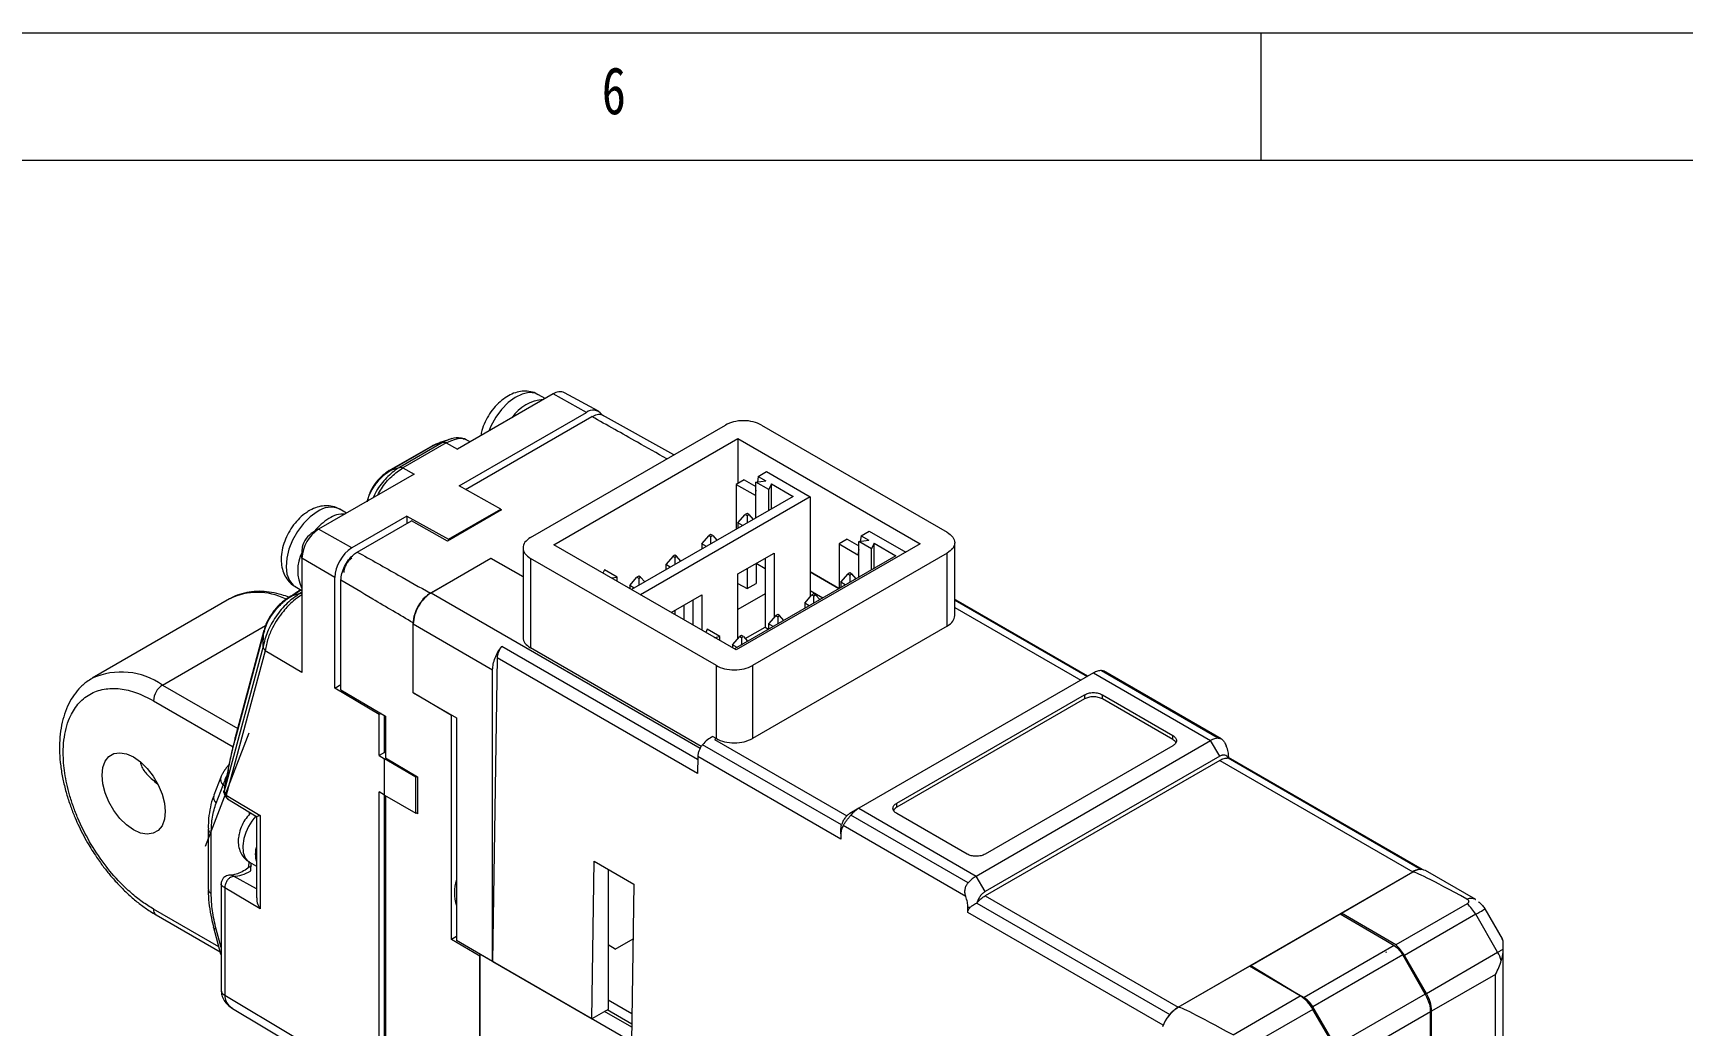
# Paper-space layout '시트2-ENG' of a CAD drawing. Header units: millimetres. Extents: x 5 to 415, y 5 to 292.
# Drawn here: x 261.9 to 326.5, y 253.1 to 292 of the extents above; entities that cross this region are included whole.
import ezdxf

# ---------------------------------------------------------------- set-up
doc = ezdxf.new("R2010")
doc.units = ezdxf.units.MM
doc.linetypes.add('CENTERX2', pattern=[20.32, 12.7, -2.54, 2.54, -2.54])
doc.layers.add('CENTER_LINE', color=7, linetype='CENTERX2')
doc.styles.add('SLDTEXTSTYLE3', font='TXT', dxfattribs={"width": 0.75})

psp = doc.layouts.new('시트2-ENG')

# ---------------------------------------------------------------- linework, layer by layer
at = {"color": 7, "linetype": 'Continuous', "lineweight": 18}
for p, q in [((415, 292), (5, 292)), ((310, 292), (310, 287)), ((410.25, 287), (10, 287)), ((282.257, 277.854), (278.513, 275.693)), ((281.943, 277.673), (281.683, 277.823)), ((283.565, 277.125), (282.257, 277.854)), ((284.035, 277.176), (282.711, 277.903)), ((278.58, 274.248), (283.565, 277.125)), ((278.83, 274.109), (283.778, 276.965)), ((286.992, 275.47), (284.196, 277.028)), ((281.373, 272.227), (289.01, 276.635)), ((290.424, 276.635), (297.708, 272.431)), ((277.53, 275.823), (275.821, 274.836)), ((277.596, 275.851), (275.893, 274.868)), ((277.947, 275.96), (276.244, 274.976)), ((278.073, 275.938), (276.369, 274.954)), ((277.726, 275.914), (277.522, 275.818)), ((277.947, 275.96), (277.596, 275.851)), ((278.159, 276.06), (277.815, 275.946)), ((278.073, 275.938), (278.513, 275.693)), ((278.295, 276.105), (278.199, 276.073)), ((279.007, 275.978), (278.883, 276.047)), ((282.293, 271.941), (289.505, 276.104)), ((289.505, 276.104), (296.647, 271.982)), ((289.505, 276.104), (289.505, 274.349)), ((275.893, 274.868), (276.244, 274.976)), ((276.369, 274.954), (276.809, 274.709)), ((276.809, 274.709), (273.065, 272.548)), ((280.207, 273.341), (278.58, 274.248)), ((289.753, 274.492), (289.434, 274.308)), ((289.434, 274.308), (290.177, 273.88)), ((289.434, 274.308), (289.434, 272.553)), ((289.753, 274.492), (290.211, 274.227)), ((290.211, 274.391), (290.601, 274.451)), ((290.709, 274.103), (290.211, 274.391)), ((290.211, 273.001), (290.211, 274.391)), ((290.302, 274.624), (290.264, 274.399)), ((290.302, 274.624), (290.62, 274.808)), ((290.302, 274.624), (290.601, 274.451)), ((290.62, 274.808), (292.334, 273.818)), ((290.813, 274.329), (290.709, 274.103)), ((290.813, 274.329), (291.662, 273.839)), ((290.813, 273.349), (290.813, 274.329)), ((274.997, 273.743), (274.964, 273.644)), ((274.988, 273.658), (275.001, 273.698)), ((291.662, 273.839), (285.333, 270.185)), ((292.334, 273.818), (285.687, 269.981)), ((290.211, 274.082), (290.177, 273.88)), ((290.709, 273.289), (290.709, 274.103)), ((292.334, 273.818), (292.334, 269.9)), ((274.165, 273.183), (273.904, 273.333)), ((276.53, 273.064), (274.373, 271.819)), ((276.53, 273.064), (278.156, 272.158)), ((276.53, 273.064), (276.53, 272.781)), ((280.242, 273.311), (278.121, 272.086)), ((278.156, 272.158), (280.207, 273.341)), ((280.207, 273.341), (280.207, 273.291)), ((280.207, 273.331), (280.242, 273.311)), ((289.505, 272.798), (289.788, 273.124)), ((289.859, 273.165), (289.788, 273.124)), ((289.788, 273.124), (289.859, 273.084)), ((289.929, 273.124), (289.859, 273.165)), ((289.859, 273.084), (289.929, 273.124)), ((289.859, 273.084), (289.859, 272.798)), ((289.929, 273.124), (290.094, 272.934)), ((273.065, 272.548), (272.782, 272.378)), ((274.373, 271.819), (273.065, 272.548)), ((274.585, 271.658), (276.706, 272.883)), ((278.121, 272.086), (276.706, 272.883)), ((288.091, 271.981), (288.374, 272.308)), ((288.444, 272.349), (288.374, 272.308)), ((288.374, 272.308), (288.444, 272.267)), ((288.515, 272.308), (288.444, 272.349)), ((288.444, 272.267), (288.515, 272.308)), ((288.444, 271.982), (288.444, 272.267)), ((288.515, 272.308), (288.68, 272.118)), ((289.682, 272.696), (289.505, 272.798)), ((289.505, 272.798), (289.505, 272.594)), ((294.332, 272.297), (294.294, 272.072)), ((294.332, 272.297), (294.65, 272.481)), ((294.332, 272.297), (294.632, 272.124)), ((294.65, 272.481), (296.081, 271.655)), ((272.415, 271.422), (272.42, 271.752)), ((278.156, 272.158), (278.156, 272.107)), ((281.08, 271.819), (281.08, 268.307)), ((289.434, 267.818), (282.293, 271.941)), ((288.268, 271.879), (288.091, 271.981)), ((288.091, 271.981), (288.091, 271.777)), ((296.647, 271.982), (289.434, 267.818)), ((293.783, 272.165), (293.465, 271.981)), ((293.465, 271.981), (294.207, 271.553)), ((293.465, 271.981), (293.465, 270.226)), ((293.783, 272.165), (294.241, 271.901)), ((294.241, 271.755), (294.207, 271.553)), ((294.241, 272.064), (294.632, 272.124)), ((294.739, 271.777), (294.241, 272.064)), ((294.241, 270.674), (294.241, 272.064)), ((294.844, 272.002), (294.739, 271.777)), ((294.739, 270.962), (294.739, 271.777)), ((294.844, 272.002), (295.692, 271.512)), ((294.844, 271.022), (294.844, 272.002)), ((298, 269.14), (298, 272.022)), ((272.415, 271.422), (272.415, 266.931)), ((273.7, 270.654), (272.415, 271.422)), ((277.449, 270.045), (279.818, 271.413)), ((279.818, 271.41), (277.484, 270.063)), ((279.818, 271.413), (281.08, 270.702)), ((279.818, 271.41), (279.818, 271.413)), ((281.08, 270.681), (279.818, 271.41)), ((288.657, 267.206), (281.373, 271.41)), ((281.373, 271.41), (281.373, 267.899)), ((286.959, 271.492), (286.677, 271.165)), ((286.853, 271.063), (286.677, 271.165)), ((286.677, 271.165), (286.677, 270.961)), ((287.03, 271.532), (286.959, 271.492)), ((286.959, 271.492), (287.03, 271.451)), ((287.101, 271.492), (287.03, 271.532)), ((287.03, 271.451), (287.101, 271.492)), ((287.03, 271.451), (287.03, 271.165)), ((287.266, 271.301), (287.101, 271.492)), ((295.692, 271.512), (289.364, 267.859)), ((289.505, 270.798), (290.919, 271.614)), ((289.859, 271.002), (289.859, 270.226)), ((297.708, 271.614), (290.071, 267.206)), ((290.212, 271.206), (290.212, 270.43)), ((290.566, 271.001), (290.212, 271.205)), ((290.566, 271.41), (290.566, 270.022)), ((290.919, 271.614), (290.919, 269.083)), ((297.708, 268.756), (297.708, 271.614)), ((273.7, 266.324), (273.7, 270.654)), ((273.945, 266.262), (273.945, 270.55)), ((284.271, 270.962), (284.211, 270.833)), ((284.769, 270.674), (284.271, 270.962)), ((284.546, 270.64), (284.769, 270.674)), ((284.769, 270.511), (284.769, 270.674)), ((285.262, 270.349), (285.545, 270.675)), ((285.439, 270.247), (285.262, 270.349)), ((285.262, 270.349), (285.262, 270.226)), ((285.616, 270.716), (285.545, 270.675)), ((285.545, 270.675), (285.616, 270.634)), ((285.687, 270.675), (285.616, 270.716)), ((285.616, 270.634), (285.687, 270.675)), ((285.616, 270.634), (285.616, 270.349)), ((285.687, 270.675), (285.852, 270.485)), ((289.505, 268.267), (289.505, 270.798)), ((289.505, 270.43), (289.859, 270.226)), ((289.859, 270.226), (290.212, 270.43)), ((293.464, 270.226), (292.334, 270.879)), ((292.334, 270.879), (293.464, 270.226)), ((293.536, 270.471), (293.818, 270.798)), ((293.712, 270.369), (293.536, 270.471)), ((293.536, 270.471), (293.536, 270.267)), ((293.889, 270.838), (293.818, 270.798)), ((293.818, 270.798), (293.889, 270.757)), ((293.96, 270.798), (293.889, 270.838)), ((293.889, 270.757), (293.96, 270.798)), ((293.889, 270.757), (293.889, 270.471)), ((293.96, 270.798), (294.125, 270.607)), ((269.573, 269.817), (264.199, 266.714)), ((269.597, 269.831), (269.573, 269.817)), ((272.334, 270.034), (272.003, 269.932)), ((272.155, 270.302), (272.415, 270.152)), ((286.889, 269.287), (288.091, 269.981)), ((287.737, 269.777), (287.737, 268.798)), ((288.091, 269.981), (288.091, 268.594)), ((290.566, 270.022), (289.505, 269.409)), ((290.566, 270.022), (290.566, 268.715)), ((292.121, 269.655), (292.404, 269.981)), ((292.334, 270.144), (292.828, 269.859)), ((292.475, 270.022), (292.404, 269.981)), ((292.404, 269.981), (292.475, 269.94)), ((292.546, 269.981), (292.475, 270.022)), ((292.475, 269.94), (292.546, 269.981)), ((292.475, 269.655), (292.475, 269.94)), ((292.546, 269.981), (292.711, 269.791)), ((303.211, 266.79), (298.052, 269.768)), ((287.03, 269.369), (287.03, 269.206)), ((287.384, 269.573), (287.384, 269.002)), ((290.99, 269.165), (290.707, 268.838)), ((291.061, 269.206), (290.99, 269.165)), ((290.99, 269.165), (291.061, 269.124)), ((291.131, 269.165), (291.061, 269.206)), ((291.061, 269.124), (291.131, 269.165)), ((291.061, 269.124), (291.061, 268.838)), ((291.296, 268.974), (291.131, 269.165)), ((292.298, 269.553), (292.121, 269.655)), ((292.121, 269.655), (292.121, 269.451)), ((270.909, 268.461), (269.787, 264.275)), ((270.927, 268.584), (269.804, 264.394)), ((270.897, 267.953), (270.909, 268.461)), ((270.941, 268.566), (270.909, 268.461)), ((276.774, 266.143), (276.774, 268.877)), ((276.777, 268.838), (279.888, 267.042)), ((276.777, 266.143), (276.777, 268.838)), ((288.302, 268.635), (288.242, 268.506)), ((288.799, 268.348), (288.302, 268.635)), ((289.646, 268.389), (289.576, 268.348)), ((289.717, 268.348), (289.646, 268.389)), ((289.788, 268.266), (290.566, 268.715)), ((297.708, 268.756), (290.071, 264.348)), ((290.566, 268.715), (290.707, 268.634)), ((290.884, 268.736), (290.707, 268.838)), ((290.707, 268.838), (290.707, 268.634)), ((270.897, 267.953), (269.37, 262.289)), ((270.977, 267.791), (269.449, 262.127)), ((272.415, 266.931), (270.977, 267.791)), ((288.066, 264.036), (281.373, 267.899)), ((288.576, 268.313), (288.799, 268.348)), ((288.799, 268.184), (288.799, 268.348)), ((289.293, 268.022), (289.576, 268.348)), ((289.47, 267.92), (289.293, 268.022)), ((289.293, 268.022), (289.293, 267.9)), ((289.576, 268.348), (289.646, 268.308)), ((289.646, 268.308), (289.717, 268.348)), ((289.646, 268.308), (289.646, 268.022)), ((289.717, 268.348), (289.882, 268.158)), ((280.067, 267.506), (279.888, 255.61)), ((287.916, 262.975), (280.067, 267.506)), ((288.657, 264.346), (288.657, 267.206)), ((290.071, 267.206), (290.071, 264.348)), ((273.7, 266.324), (273.945, 266.466)), ((279.888, 255.61), (279.888, 267.042)), ((303.435, 266.92), (294.243, 261.613)), ((303.435, 266.92), (308.031, 264.266)), ((303.748, 267.016), (308.345, 264.363)), ((308.448, 264.333), (303.832, 266.998)), ((275.437, 265.286), (273.7, 266.324)), ((273.945, 266.262), (275.692, 265.229)), ((276.774, 266.143), (276.777, 266.145)), ((278.276, 265.255), (276.774, 266.143)), ((276.777, 266.143), (278.474, 265.163)), ((295.728, 261.817), (303.082, 266.062)), ((303.082, 265.899), (295.728, 261.654)), ((303.082, 266.062), (303.082, 265.899)), ((303.789, 266.062), (306.546, 264.47)), ((303.789, 265.899), (303.789, 266.062)), ((306.546, 264.307), (303.789, 265.899)), ((275.517, 265.332), (275.437, 265.286)), ((275.437, 263.678), (275.437, 265.286)), ((275.646, 263.798), (275.646, 265.256)), ((275.692, 265.229), (275.692, 263.596)), ((278.296, 265.267), (278.276, 265.255)), ((278.276, 256.475), (278.276, 265.255)), ((278.474, 265.163), (278.474, 256.426)), ((293.56, 260.961), (288.114, 264.103)), ((288.515, 264.425), (288.657, 264.346)), ((288.657, 264.348), (288.586, 264.307)), ((298.839, 258.96), (308.031, 264.266)), ((306.546, 264.062), (299.192, 259.817)), ((306.546, 264.307), (306.546, 264.47)), ((308.385, 263.654), (308.031, 264.266)), ((275.646, 263.798), (275.437, 263.678)), ((275.437, 263.678), (275.646, 263.553)), ((275.692, 263.771), (275.646, 263.798)), ((275.646, 262.132), (275.646, 263.553)), ((276.883, 262.839), (275.646, 263.553)), ((275.692, 263.596), (276.949, 262.852)), ((287.926, 263.64), (287.916, 262.975)), ((293.536, 260.402), (287.926, 263.64)), ((308.385, 263.654), (299.192, 258.347)), ((308.385, 263.491), (299.192, 258.184)), ((308.385, 263.491), (315.951, 259.123)), ((308.713, 263.587), (308.731, 263.595)), ((308.714, 263.587), (316.282, 259.219)), ((316.335, 259.213), (308.734, 263.602)), ((308.738, 263.582), (308.738, 263.637)), ((269.237, 262.833), (268.963, 262.122)), ((269.517, 263.092), (269.361, 262.301)), ((269.52, 263.147), (269.373, 262.406)), ((269.522, 263.158), (269.52, 263.147)), ((276.883, 262.839), (276.928, 262.864)), ((276.883, 261.418), (276.883, 262.839)), ((276.949, 262.852), (276.949, 261.398)), ((269.054, 261.815), (269.328, 262.526)), ((269.361, 262.301), (269.361, 262.317)), ((269.449, 262.127), (270.776, 261.334)), ((269.503, 261.98), (270.64, 261.291)), ((275.646, 262.132), (275.437, 262.256)), ((275.437, 250.019), (275.437, 262.256)), ((275.646, 262.132), (276.883, 261.418)), ((275.646, 250.139), (275.646, 262.132)), ((275.692, 262.105), (275.692, 249.88)), ((270.342, 261.471), (270.342, 261.353)), ((270.636, 261.3), (270.636, 258.103)), ((270.776, 261.334), (270.776, 257.667)), ((276.883, 261.418), (276.949, 261.455)), ((276.949, 261.398), (276.9, 261.427)), ((294.243, 261.613), (293.889, 261.409)), ((298.526, 258.694), (293.929, 261.347)), ((294.243, 261.613), (298.839, 258.96)), ((295.728, 261.654), (295.728, 261.817)), ((298.485, 259.817), (295.728, 261.409)), ((268.74, 260.807), (268.74, 258.442)), ((268.858, 258.279), (268.858, 260.643)), ((293.536, 260.609), (293.536, 260.664)), ((298.432, 258.162), (293.629, 260.935)), ((293.536, 260.609), (293.536, 260.402)), ((270.321, 259.285), (270.343, 259.465)), ((270.342, 259.523), (270.342, 259.465)), ((270.343, 259.465), (270.35, 259.515)), ((270.354, 259.506), (270.636, 259.343)), ((270.414, 259.471), (270.411, 259.331)), ((270.418, 259.165), (270.426, 259.464)), ((283.778, 253.365), (283.87, 259.542)), ((283.87, 259.542), (285.426, 258.644)), ((270.407, 259.159), (270.418, 259.165)), ((278.452, 258.721), (278.474, 258.641)), ((284.414, 259.229), (284.414, 253.732)), ((299.192, 258.347), (298.839, 258.96)), ((306.758, 253.816), (315.951, 259.123)), ((313.158, 257.51), (315.951, 259.123)), ((318.421, 258.035), (316.451, 259.172)), ((269.247, 258.647), (269.247, 254.489)), ((269.387, 258.498), (269.387, 254.289)), ((270.776, 257.667), (269.387, 258.498)), ((285.426, 258.644), (285.333, 252.467)), ((299.192, 258.184), (306.758, 253.816)), ((266.698, 257.435), (269.204, 255.989)), ((298.508, 257.531), (298.514, 257.735)), ((298.514, 257.735), (298.61, 257.735)), ((298.862, 257.9), (306.428, 253.53)), ((309.602, 255.458), (313.107, 257.481)), ((313.107, 257.481), (314.901, 256.427)), ((313.158, 257.51), (313.158, 257.451)), ((315.289, 256.259), (313.158, 257.51)), ((318.082, 257.871), (315.289, 256.259)), ((318.421, 257.458), (315.628, 255.845)), ((318.421, 258.026), (318.416, 258.029)), ((319.279, 255.971), (318.421, 257.458)), ((319.464, 256.494), (318.786, 257.669)), ((268.95, 256.941), (269.224, 255.914)), ((278.474, 256.59), (278.276, 256.475)), ((279.393, 255.814), (278.276, 256.475)), ((279.888, 255.61), (278.474, 256.426)), ((284.697, 256.098), (284.414, 256.261)), ((284.697, 256.098), (285.394, 256.5)), ((315.223, 256.232), (311.693, 254.194)), ((314.901, 256.427), (315.223, 256.232)), ((319.486, 256.428), (319.486, 256.09)), ((269.224, 255.913), (269.247, 255.861)), ((279.395, 255.895), (279.393, 255.894)), ((308.88, 238.872), (279.393, 255.894)), ((279.393, 255.894), (279.393, 252.628)), ((279.393, 252.589), (279.393, 255.814)), ((279.888, 255.61), (283.778, 253.365)), ((309.602, 255.458), (311.365, 254.386)), ((309.602, 255.399), (309.602, 255.458)), ((315.561, 255.866), (312.037, 253.831)), ((314.901, 255.973), (314.936, 255.994)), ((316.437, 254.33), (315.561, 255.866)), ((316.486, 254.358), (315.628, 255.845)), ((316.486, 254.358), (319.279, 255.971)), ((319.486, 256.09), (319.486, 256.038)), ((319.486, 256.038), (319.486, 244.419)), ((306.758, 253.816), (309.552, 255.428)), ((311.545, 254.258), (309.552, 255.428)), ((319.194, 255.105), (316.693, 253.661)), ((319.194, 244.011), (319.194, 255.105)), ((269.387, 254.289), (272.102, 252.665)), ((308.908, 252.735), (311.545, 254.258)), ((311.365, 254.386), (311.693, 254.194)), ((316.437, 254.33), (312.929, 252.305)), ((269.65, 253.805), (269.694, 253.776)), ((269.692, 253.772), (272.102, 252.331)), ((284.414, 253.732), (283.778, 253.365)), ((285.342, 253.03), (284.269, 253.649)), ((285.343, 253.151), (284.375, 253.71)), ((285.349, 253.556), (284.414, 254.096)), ((306.363, 253.44), (306.428, 253.53)), ((312.039, 253.733), (309.762, 252.419)), ((312.929, 252.305), (312.037, 253.831)), ((312.88, 252.276), (312.039, 253.733)), ((316.643, 253.632), (313.138, 251.609)), ((316.643, 252.582), (316.643, 253.632)), ((316.693, 252.448), (316.693, 253.661))]:
    psp.add_line(p, q, dxfattribs=at)
at = {"color": 8, "linetype": 'Continuous', "lineweight": 18}
for p, q in [((277.596, 275.851), (277.728, 275.91)), ((275.837, 274.831), (275.893, 274.868)), ((272.003, 269.932), (271.93, 269.884)), ((272.003, 269.932), (272.373, 270.176)), ((272.415, 270.09), (272.334, 270.034)), ((277.484, 270.063), (288.027, 263.976)), ((298, 269.772), (303.188, 266.777)), ((298, 269.485), (302.94, 266.634)), ((266.948, 266.442), (270.984, 268.772)), ((287.924, 263.524), (280.245, 267.956)), ((266.595, 265.83), (269.714, 264.029)), ((266.948, 266.442), (269.897, 264.74)), ((288.586, 264.307), (293.77, 261.314)), ((269.328, 262.526), (269.389, 262.49)), ((270.636, 258.455), (269.736, 258.951)), ((269.151, 256.189), (266.595, 257.664)), ((306.168, 253.109), (298.508, 257.531)), ((269.247, 256.158), (269.054, 256.881)), ((311.365, 254.363), (311.365, 254.386))]:
    psp.add_line(p, q, dxfattribs=at)
at = {"color": 8, "linetype": 'Continuous', "lineweight": 18, "flags": 128}
for points in [[(281.683, 277.823), (281.552, 277.879), (281.313, 277.904), (281.049, 277.849), (280.773, 277.716), (280.499, 277.513), (280.24, 277.249), (280.009, 276.939), (279.819, 276.596), (279.734, 276.397)], [(273.011, 273.235), (272.736, 273.036), (272.476, 272.776), (272.243, 272.467), (272.05, 272.126), (271.907, 271.769), (271.819, 271.415), (271.792, 271.081), (271.827, 270.784), (271.923, 270.539), (272.074, 270.358), (272.155, 270.302)], [(269.787, 264.275), (269.794, 264.345), (269.804, 264.394)], [(269.52, 263.147), (269.518, 263.135), (269.517, 263.092)], [(270.141, 260.429), (270.097, 260.142), (270.113, 259.885), (270.188, 259.676), (270.316, 259.53), (270.354, 259.506)], [(269.054, 256.881), (269.007, 256.892), (268.974, 256.909), (268.954, 256.931), (268.95, 256.94)], [(269.247, 255.883), (269.228, 255.904), (269.224, 255.914)]]:
    psp.add_lwpolyline(points, dxfattribs=at)
at = {"color": 7, "linetype": 'Continuous', "lineweight": 18, "flags": 128}
for points in [[(267.054, 261.482), (267.023, 261.182), (266.932, 260.932), (266.784, 260.747), (266.589, 260.633), (266.354, 260.599), (266.092, 260.644), (265.817, 260.767), (265.542, 260.962), (265.28, 261.218), (265.045, 261.524), (264.85, 261.864), (264.702, 262.22), (264.611, 262.574), (264.58, 262.91), (264.611, 263.21), (264.702, 263.46), (264.85, 263.645), (265.045, 263.759), (265.28, 263.793), (265.542, 263.748), (265.817, 263.625), (266.092, 263.43), (266.354, 263.173), (266.589, 262.868), (266.784, 262.528), (266.932, 262.172), (267.023, 261.817), (267.054, 261.482)], [(318.421, 257.458), (318.505, 257.506), (318.58, 257.55), (318.644, 257.587), (318.698, 257.618), (318.739, 257.642), (318.768, 257.658), (318.784, 257.667), (318.786, 257.669)], [(319.279, 255.971), (319.309, 255.988), (319.337, 256.004), (319.365, 256.02), (319.392, 256.036), (319.417, 256.05), (319.441, 256.064), (319.465, 256.078), (319.486, 256.09)]]:
    psp.add_lwpolyline(points, dxfattribs=at)
at = {"color": 7, "linetype": 'Continuous', "lineweight": 18}
for centre, radius, start, end in [((281.994, 276.024), 1.617, 93.97714, 146.01749), ((282.527, 277.476), 0.465, 66.72797, 125.52681), ((283.829, 276.807), 0.413, 35.3405, 129.60422), ((274.706, 270.99), 2.335, 121.97308, 140.31971), ((274.056, 272.097), 1.051, 87.39343, 123.86296), ((273.826, 271.358), 1.412, 122.60548, 177.39452), ((273.206, 271.716), 0.787, 122.60548, 177.39452), ((273.839, 270.933), 1.591, 153.1978, 206.52494), ((275.161, 270.587), 1.462, 122.60548, 177.39452), ((274.751, 270.824), 0.701, 122.60548, 177.39452), ((297.966, 269.619), 0.172, 60.1516, 78.60725), ((267.362, 265.795), 0.768, 122.60548, 177.39452), ((308.372, 263.716), 0.648, 92.43101, 121.75315), ((269.589, 262.296), 0.219, 181.66396, 230.32578), ((294.89, 260.531), 1.261, 120.89883, 139.63614), ((271.713, 259.819), 1.125, 163.22884, 196.80714), ((279.889, 258.305), 1.5, 160.54426, 199.45574), ((316.286, 258.586), 0.633, 90.40697, 121.99736), ((316.244, 258.711), 0.505, 65.83874, 125.47172), ((316.278, 259.041), 0.178, 60.30174, 88.90535), ((317.047, 256.677), 1.58, 29.61034, 49.08832), ((314.254, 255.065), 1.58, 29.61034, 49.08832), ((317.837, 255.135), 1.667, 17.95922, 30.10204), ((310.771, 253.034), 1.448, 28.89519, 57.68618), ((315.251, 253.612), 1.443, 1.9565, 31.14373), ((307.586, 252.524), 1.535, 122.63982, 159.80295)]:
    psp.add_arc(centre, radius, start, end, dxfattribs=at)
at = {"color": 8, "linetype": 'Continuous', "lineweight": 18}
for centre, radius, start, end in [((273.539, 272.54), 0.873, 65.25174, 127.22881), ((270.67, 267.618), 2.459, 63.54115, 115.86672), ((265.335, 264.163), 2.792, 54.7162, 114.22863), ((269.513, 262.747), 0.288, 161.51779, 230.08068), ((269.24, 262.036), 0.289, 162.81116, 229.99819), ((272.162, 259.907), 2.087, 137.87554, 165.51417), ((268.941, 260.828), 0.202, 186.84437, 245.52441), ((268.941, 258.462), 0.201, 185.6948, 245.62534), ((318.226, 257.658), 0.424, 62.67117, 110.70058), ((266.846, 257.64), 0.253, 174.44648, 233.53848), ((269.493, 254.512), 0.248, 185.36197, 244.61207)]:
    psp.add_arc(centre, radius, start, end, dxfattribs=at)
at = {"color": 7, "linetype": 'Continuous', "lineweight": 18}
for centre, major_axis, ratio, start_param, end_param in [((396.977, 211.531), (81.029, -47.59), 0.007557, 2.91635, 3.137304), ((318.486, 256.189), (0.996, 0.267), 0.317765, 6.198245, 6.409817), ((318.486, 255.513), (0.707, 1.225), 0.577335, 4.71243, 5.139508), ((387.785, 206.224), (81.029, -47.59), 0.007557, 2.915028, 3.137304)]:
    psp.add_ellipse(centre, major_axis=major_axis, ratio=ratio, start_param=start_param, end_param=end_param, dxfattribs=at)
for points, knots in [([(281.673, 277.818), (281.641, 277.839), (281.533, 277.91), (281.316, 277.959), (281.045, 277.968), (280.772, 277.909), (280.502, 277.791), (280.236, 277.609), (279.986, 277.369), (279.764, 277.081), (279.587, 276.759), (279.468, 276.467), (279.436, 276.285), (279.424, 276.218)], [0, 0, 0, 0, 0.037535, 0.128217, 0.21691, 0.307626, 0.403641, 0.506202, 0.613178, 0.720725, 0.828351, 0.937059, 1, 1, 1, 1]), ([(283.778, 276.965), (283.849, 276.997), (283.991, 277.061), (284.146, 277.063), (284.205, 277.015), (284.219, 277.004)], [0, 0, 0, 0, 0.436701, 0.873404, 1, 1, 1, 1]), ([(278.783, 276.069), (278.736, 276.092), (278.589, 276.163), (278.401, 276.124), (278.273, 276.098)], [0, 0, 0, 0, 0.321883, 1, 1, 1, 1]), ([(277.728, 275.91), (277.753, 275.924), (277.785, 275.941), (277.811, 275.943), (277.817, 275.944)], [0, 0, 0, 0, 0.763439, 1, 1, 1, 1]), ([(275.84, 274.847), (275.752, 274.79), (275.568, 274.67), (275.305, 274.388), (275.119, 274.093), (275.01, 273.827), (274.987, 273.693), (274.975, 273.624)], [0, 0, 0, 0, 0.20444, 0.43169, 0.692093, 0.838771, 1, 1, 1, 1]), ([(272.685, 273.267), (272.63, 273.232), (272.48, 273.135), (272.256, 272.931), (272.027, 272.651), (271.839, 272.335), (271.698, 271.995), (271.612, 271.642), (271.592, 271.301), (271.637, 270.991), (271.738, 270.723), (271.896, 270.503), (272.043, 270.358), (272.145, 270.313), (272.165, 270.304)], [0, 0, 0, 0, 0.056892, 0.153605, 0.250342, 0.347086, 0.444603, 0.543877, 0.646315, 0.736183, 0.820471, 0.900899, 0.979607, 1, 1, 1, 1]), ([(273.898, 273.326), (273.87, 273.345), (273.766, 273.416), (273.552, 273.467), (273.282, 273.479), (273.002, 273.422), (272.806, 273.338), (272.7, 273.276), (272.685, 273.267)], [0, 0, 0, 0, 0.079443, 0.294604, 0.504619, 0.718928, 0.961855, 1, 1, 1, 1]), ([(273.945, 270.55), (273.952, 270.637), (273.967, 270.812), (274.077, 271.097), (274.239, 271.358), (274.419, 271.55), (274.538, 271.627), (274.585, 271.658)], [0, 0, 0, 0, 0.214702, 0.429404, 0.644089, 0.858766, 1, 1, 1, 1]), ([(274.585, 271.658), (275.12, 271.358), (276.076, 270.82), (277.029, 270.282), (277.449, 270.045)], [0, 0, 0, 0, 0.560004, 1, 1, 1, 1]), ([(276.774, 268.877), (276.246, 269.19), (275.303, 269.749), (274.36, 270.306), (273.945, 270.55)], [0, 0, 0, 0, 0.560005, 1, 1, 1, 1]), ([(271.909, 269.882), (271.815, 269.918), (271.587, 270.004), (271.226, 270.084), (270.829, 270.126), (270.438, 270.111), (270.06, 270.032), (269.779, 269.937), (269.638, 269.847), (269.605, 269.827)], [0, 0, 0, 0, 0.115068, 0.279049, 0.44403, 0.610131, 0.777996, 0.949118, 1, 1, 1, 1]), ([(272.334, 270.034), (272.166, 269.918), (271.83, 269.686), (271.374, 269.132), (271.026, 268.518), (270.94, 268.141), (270.897, 267.953)], [0, 0, 0, 0, 0.2502245, 0.5000044, 0.7497637, 1, 1, 1, 1]), ([(270.909, 268.461), (270.948, 268.595), (271.024, 268.859), (271.256, 269.23), (271.475, 269.497), (271.71, 269.735), (271.888, 269.855), (272.003, 269.932)], [0, 0, 0, 0, 0.256012, 0.50256, 0.638236, 0.766006, 1, 1, 1, 1]), ([(271.951, 269.912), (271.85, 269.847), (271.639, 269.71), (271.33, 269.389), (271.108, 269.057), (270.971, 268.76), (270.935, 268.611), (270.916, 268.533)], [0, 0, 0, 0, 0.206748, 0.436121, 0.696813, 0.842091, 1, 1, 1, 1]), ([(272.359, 270.184), (272.319, 270.154), (272.162, 270.035), (272.011, 269.947), (271.899, 269.882)], [0, 0, 0, 0, 0.254513, 1, 1, 1, 1]), ([(277.449, 270.045), (277.373, 269.993), (277.221, 269.888), (277.019, 269.637), (276.867, 269.351), (276.786, 269.086), (276.777, 268.936), (276.774, 268.877)], [0, 0, 0, 0, 0.214702, 0.429406, 0.644091, 0.858768, 1, 1, 1, 1]), ([(270.897, 267.953), (270.898, 267.939), (270.899, 267.911), (270.916, 267.875), (270.939, 267.838), (270.959, 267.808), (270.972, 267.796), (270.977, 267.791)], [0, 0, 0, 0, 0.249886, 0.499926, 0.747959, 0.907794, 1, 1, 1, 1]), ([(264.192, 266.7), (264.123, 266.661), (263.932, 266.552), (263.675, 266.308), (263.421, 265.984), (263.221, 265.617), (263.069, 265.209), (262.966, 264.764), (262.913, 264.289), (262.909, 263.793), (262.951, 263.282), (263.037, 262.765), (263.161, 262.256), (263.314, 261.772), (263.474, 261.353), (263.639, 260.977), (263.811, 260.622), (263.946, 260.381), (264.015, 260.258)], [0, 0, 0, 0, 0.041755, 0.115248, 0.183621, 0.253019, 0.323213, 0.393765, 0.464254, 0.534345, 0.603756, 0.672193, 0.738981, 0.802264, 0.859356, 0.901825, 0.949636, 1, 1, 1, 1]), ([(303.748, 267.016), (303.782, 267.015), (303.817, 267.015), (303.83, 266.998), (303.831, 266.997)], [0, 0, 0, 0, 0.944707, 1, 1, 1, 1]), ([(266.595, 257.664), (266.446, 257.756), (266.15, 257.939), (265.713, 258.291), (265.205, 258.775), (264.642, 259.436), (264.077, 260.293), (263.693, 261.061), (263.45, 261.681), (263.259, 262.275), (263.1, 262.995), (263.046, 263.711), (263.077, 264.29), (263.161, 264.747), (263.327, 265.239), (263.618, 265.72), (264.077, 266.108), (264.55, 266.278), (264.966, 266.319), (265.385, 266.296), (265.928, 266.174), (266.373, 265.944), (266.595, 265.83)], [0, 0, 0, 0, 0.040136, 0.079945, 0.120066, 0.184354, 0.250008, 0.315661, 0.34783, 0.380032, 0.439999, 0.5, 0.540114, 0.579922, 0.620066, 0.684355, 0.750008, 0.815661, 0.84783, 0.880033, 0.939991, 1, 1, 1, 1]), ([(269.517, 263.092), (269.562, 263.31), (269.651, 263.744), (269.742, 264.099), (269.787, 264.275)], [0, 0, 0, 0, 0.504153, 1, 1, 1, 1]), ([(269.807, 264.403), (269.759, 264.215), (269.662, 263.84), (269.569, 263.386), (269.522, 263.159)], [0, 0, 0, 0, 0.500641, 1, 1, 1, 1]), ([(306.665, 264.185), (306.662, 264.194), (306.649, 264.241), (306.592, 264.278), (306.546, 264.307)], [0, 0, 0, 0, 0.206838, 1, 1, 1, 1]), ([(308.345, 264.363), (308.377, 264.358), (308.443, 264.348), (308.534, 264.267), (308.601, 264.165), (308.632, 264.088), (308.645, 264.058)], [0, 0, 0, 0, 0.270501, 0.54064, 0.820446, 1, 1, 1, 1]), ([(308.738, 263.637), (308.734, 263.698), (308.724, 263.832), (308.673, 263.978), (308.645, 264.058)], [0, 0, 0, 0, 0.4520547, 1, 1, 1, 1]), ([(266.085, 263.411), (266.095, 263.367), (266.137, 263.191), (266.366, 262.895), (266.621, 262.684), (266.756, 262.573)], [0, 0, 0, 0, 0.135206, 0.543251, 1, 1, 1, 1]), ([(269.548, 263.314), (269.515, 263.275), (269.447, 263.196), (269.361, 263.074), (269.288, 262.952), (269.256, 262.876), (269.239, 262.838)], [0, 0, 0, 0, 0.244288, 0.492398, 0.744267, 1, 1, 1, 1]), ([(308.713, 263.586), (308.698, 263.614), (308.666, 263.668), (308.586, 263.704), (308.49, 263.704), (308.42, 263.671), (308.385, 263.654)], [0, 0, 0, 0, 0.250117, 0.500156, 0.750117, 1, 1, 1, 1]), ([(268.969, 262.117), (268.948, 262.068), (268.874, 261.893), (268.8, 261.554), (268.745, 261.165), (268.745, 260.905), (268.746, 260.804)], [0, 0, 0, 0, 0.130785, 0.46034, 0.789264, 1, 1, 1, 1]), ([(269.359, 262.237), (269.358, 262.244), (269.353, 262.265), (269.358, 262.287), (269.361, 262.301)], [0, 0, 0, 0, 0.312054, 1, 1, 1, 1]), ([(269.357, 262.238), (269.36, 262.219), (269.367, 262.181), (269.391, 262.122), (269.427, 262.065), (269.474, 262.015), (269.515, 261.983), (269.54, 261.972), (269.546, 261.969)], [0, 0, 0, 0, 0.172719, 0.356783, 0.549204, 0.746378, 0.944678, 1, 1, 1, 1]), ([(269.37, 262.289), (269.369, 262.287), (269.368, 262.283), (269.366, 262.277), (269.363, 262.278), (269.361, 262.285), (269.361, 262.296), (269.361, 262.301)], [0, 0, 0, 0, 0.107272, 0.216266, 0.463262, 0.73307, 1, 1, 1, 1]), ([(269.449, 262.127), (269.451, 262.095), (269.454, 262.046), (269.477, 262.001), (269.495, 261.987), (269.504, 261.98)], [0, 0, 0, 0, 0.474028, 0.741263, 1, 1, 1, 1]), ([(270.41, 261.43), (270.346, 261.362), (270.214, 261.22), (270.056, 260.951), (269.993, 260.752), (269.961, 260.65)], [0, 0, 0, 0, 0.309953, 0.645057, 1, 1, 1, 1]), ([(270.776, 261.334), (270.776, 261.333), (270.747, 261.321), (270.689, 261.299), (270.639, 261.281), (270.641, 261.292), (270.641, 261.293)], [0, 0, 0, 0, 0.0106699, 0.3972726, 0.9585798, 1, 1, 1, 1]), ([(293.889, 261.409), (293.854, 261.385), (293.784, 261.337), (293.688, 261.226), (293.608, 261.098), (293.576, 261.006), (293.561, 260.961)], [0, 0, 0, 0, 0.249826, 0.499768, 0.749826, 1, 1, 1, 1]), ([(293.629, 260.935), (293.648, 260.965), (293.685, 261.023), (293.76, 261.133), (293.843, 261.245), (293.901, 261.314), (293.929, 261.347)], [0, 0, 0, 0, 0.268331, 0.522065, 0.764688, 1, 1, 1, 1]), ([(295.728, 261.654), (295.682, 261.625), (295.625, 261.588), (295.612, 261.541), (295.609, 261.531)], [0, 0, 0, 0, 0.793162, 1, 1, 1, 1]), ([(269.961, 260.65), (269.948, 260.591), (269.917, 260.44), (269.915, 260.202), (269.971, 259.95), (270.088, 259.736), (270.221, 259.582), (270.327, 259.53), (270.361, 259.513)], [0, 0, 0, 0, 0.133766, 0.345656, 0.542292, 0.72876, 0.911223, 1, 1, 1, 1]), ([(293.536, 260.664), (293.537, 260.712), (293.539, 260.817), (293.553, 260.91), (293.56, 260.961)], [0, 0, 0, 0, 0.453789, 1, 1, 1, 1]), ([(293.629, 260.935), (293.602, 260.887), (293.551, 260.797), (293.541, 260.67), (293.536, 260.609)], [0, 0, 0, 0, 0.523313, 1, 1, 1, 1]), ([(264.015, 260.258), (264.128, 260.071), (264.287, 259.807), (264.546, 259.438), (264.777, 259.134), (265.066, 258.791), (265.382, 258.456), (265.723, 258.135), (266.085, 257.84), (266.412, 257.604), (266.619, 257.486), (266.699, 257.44)], [0, 0, 0, 0, 0.157173, 0.221011, 0.326564, 0.435508, 0.551712, 0.672212, 0.795871, 0.921823, 1, 1, 1, 1]), ([(270.434, 259.367), (270.419, 259.354), (270.391, 259.329), (270.363, 259.312), (270.35, 259.304)], [0, 0, 0, 0, 0.510086, 1, 1, 1, 1]), ([(270.418, 259.165), (270.418, 259.223), (270.418, 259.294), (270.412, 259.325), (270.411, 259.331)], [0, 0, 0, 0, 0.804617, 1, 1, 1, 1]), ([(269.595, 258.991), (269.564, 258.989), (269.504, 258.984), (269.424, 258.95), (269.358, 258.904), (269.3, 258.839), (269.262, 258.759), (269.245, 258.689), (269.248, 258.656), (269.248, 258.65)], [0, 0, 0, 0, 0.166794, 0.328217, 0.477563, 0.609662, 0.80982, 0.965463, 1, 1, 1, 1]), ([(269.629, 258.918), (269.597, 258.895), (269.534, 258.85), (269.454, 258.739), (269.398, 258.614), (269.39, 258.537), (269.387, 258.498)], [0, 0, 0, 0, 0.25, 0.5, 0.75, 1, 1, 1, 1]), ([(270.35, 259.304), (270.276, 259.253), (270.115, 259.142), (269.884, 259.043), (269.699, 258.996), (269.608, 258.992), (269.575, 258.991)], [0, 0, 0, 0, 0.249322, 0.541366, 0.831709, 1, 1, 1, 1]), ([(269.629, 258.918), (269.649, 258.928), (269.686, 258.946), (269.72, 258.949), (269.736, 258.951)], [0, 0, 0, 0, 0.5237, 1, 1, 1, 1]), ([(269.736, 258.951), (269.843, 258.961), (270.058, 258.981), (270.291, 259.099), (270.407, 259.159)], [0, 0, 0, 0, 0.5, 1, 1, 1, 1]), ([(298.432, 258.162), (298.419, 258.211), (298.394, 258.305), (298.405, 258.452), (298.447, 258.587), (298.499, 258.659), (298.526, 258.694)], [0, 0, 0, 0, 0.268398, 0.522178, 0.764747, 1, 1, 1, 1]), ([(298.839, 258.96), (298.784, 258.925), (298.676, 258.855), (298.576, 258.748), (298.526, 258.694)], [0, 0, 0, 0, 0.500008, 1, 1, 1, 1]), ([(268.746, 258.439), (268.744, 258.384), (268.739, 258.176), (268.778, 257.794), (268.847, 257.348), (268.922, 257.061), (268.954, 256.94)], [0, 0, 0, 0, 0.117411, 0.4444646, 0.7663954, 1, 1, 1, 1]), ([(270.641, 258.103), (270.642, 258.059), (270.646, 257.936), (270.708, 257.786), (270.762, 257.69), (270.776, 257.669), (270.776, 257.667)], [0, 0, 0, 0, 0.304306, 0.842727, 0.990669, 1, 1, 1, 1]), ([(298.514, 257.735), (298.511, 257.8), (298.505, 257.937), (298.457, 258.085), (298.432, 258.162)], [0, 0, 0, 0, 0.479315, 1, 1, 1, 1]), ([(299.192, 258.347), (299.157, 258.323), (299.087, 258.276), (298.991, 258.165), (298.911, 258.037), (298.879, 257.946), (298.863, 257.9)], [0, 0, 0, 0, 0.249883, 0.499844, 0.749883, 1, 1, 1, 1]), ([(318.076, 258.055), (318.092, 258.044), (318.125, 258.023), (318.148, 257.98), (318.146, 257.937), (318.123, 257.899), (318.094, 257.879), (318.082, 257.871)], [0, 0, 0, 0, 0.209529, 0.419059, 0.628588, 0.838117, 1, 1, 1, 1]), ([(298.508, 257.531), (298.514, 257.568), (298.526, 257.643), (298.581, 257.703), (298.61, 257.735)], [0, 0, 0, 0, 0.48427, 1, 1, 1, 1]), ([(298.61, 257.735), (298.638, 257.76), (298.711, 257.824), (298.806, 257.872), (298.862, 257.9)], [0, 0, 0, 0, 0.395708, 1, 1, 1, 1]), ([(318.516, 257.953), (318.54, 257.938), (318.59, 257.907), (318.678, 257.824), (318.745, 257.738), (318.78, 257.678), (318.786, 257.669)], [0, 0, 0, 0, 0.238751, 0.502449, 0.923769, 1, 1, 1, 1]), ([(315.223, 256.232), (315.294, 256.18), (315.421, 256.087), (315.518, 255.934), (315.561, 255.866)], [0, 0, 0, 0, 0.557682, 1, 1, 1, 1]), ([(319.486, 256.038), (319.478, 255.941), (319.468, 255.815), (319.431, 255.68), (319.423, 255.649)], [0, 0, 0, 0, 0.765617, 1, 1, 1, 1]), ([(269.249, 254.48), (269.254, 254.415), (269.264, 254.275), (269.358, 254.079), (269.501, 253.901), (269.628, 253.816), (269.691, 253.773)], [0, 0, 0, 0, 0.2212657, 0.479283, 0.7396894, 1, 1, 1, 1]), ([(312.037, 253.831), (311.981, 253.916), (311.879, 254.068), (311.75, 254.155), (311.693, 254.194)], [0, 0, 0, 0, 0.557681, 1, 1, 1, 1]), ([(316.437, 254.33), (316.503, 254.197), (316.621, 253.957), (316.636, 253.732), (316.643, 253.632)], [0, 0, 0, 0, 0.557568, 1, 1, 1, 1])]:
    psp.add_open_spline(points, degree=3, knots=knots, dxfattribs=at)
at = {"color": 8, "linetype": 'Continuous', "lineweight": 18}
for points, knots in [([(286.716, 275.311), (286.334, 275.527), (285.355, 276.079), (284.375, 276.63), (283.778, 276.965)], [0, 0, 0, 0, 0.391066, 1, 1, 1, 1]), ([(278.273, 276.091), (278.24, 276.085), (278.138, 276.064), (278.024, 276.002), (277.947, 275.96)], [0, 0, 0, 0, 0.317534, 1, 1, 1, 1]), ([(278.073, 275.938), (278.214, 276.002), (278.502, 276.131), (278.782, 276.133), (278.869, 276.046), (278.877, 276.038)], [0, 0, 0, 0, 0.466349, 0.949327, 1, 1, 1, 1]), ([(274.991, 273.66), (275, 273.703), (275.023, 273.811), (275.106, 273.998), (275.221, 274.201), (275.393, 274.44), (275.623, 274.689), (275.808, 274.811), (275.893, 274.868)], [0, 0, 0, 0, 0.104163, 0.258144, 0.403502, 0.540616, 0.78707, 1, 1, 1, 1]), ([(276.244, 274.976), (276.166, 274.927), (276.011, 274.829), (275.782, 274.622), (275.568, 274.385), (275.354, 274.104), (275.257, 273.896), (275.203, 273.782)], [0, 0, 0, 0, 0.1929603, 0.3851535, 0.5772776, 0.7696511, 1, 1, 1, 1]), ([(275.387, 273.888), (275.432, 273.973), (275.573, 274.243), (275.925, 274.645), (276.223, 274.852), (276.369, 274.954)], [0, 0, 0, 0, 0.188477, 0.600222, 1, 1, 1, 1]), ([(272.415, 269.981), (272.303, 269.906), (272.05, 269.738), (271.723, 269.39), (271.453, 269.023), (271.244, 268.664), (271.056, 268.234), (271.005, 267.949), (270.977, 267.791)], [0, 0, 0, 0, 0.162494, 0.365047, 0.49515, 0.632196, 0.796947, 1, 1, 1, 1]), ([(272.334, 270.034), (272.353, 270.039), (272.378, 270.045), (272.408, 270.032), (272.415, 270.029)], [0, 0, 0, 0, 0.754238, 1, 1, 1, 1]), ([(269.468, 262.887), (269.466, 262.884), (269.432, 262.83), (269.379, 262.704), (269.347, 262.592), (269.328, 262.526)], [0, 0, 0, 0, 0.0186625, 0.4264826, 1, 1, 1, 1]), ([(269.736, 258.951), (269.712, 258.962), (269.663, 258.986), (269.617, 258.989), (269.594, 258.991)], [0, 0, 0, 0, 0.495251, 1, 1, 1, 1]), ([(269.387, 258.498), (269.365, 258.512), (269.323, 258.539), (269.278, 258.58), (269.254, 258.617), (269.24, 258.642), (269.247, 258.65), (269.247, 258.65)], [0, 0, 0, 0, 0.2442059, 0.4899329, 0.7388337, 0.9924992, 1, 1, 1, 1]), ([(269.387, 254.289), (269.398, 254.205), (269.421, 254.033), (269.538, 253.875), (269.632, 253.816), (269.65, 253.805)], [0, 0, 0, 0, 0.434553, 0.894752, 1, 1, 1, 1])]:
    psp.add_open_spline(points, degree=3, knots=knots, dxfattribs=at)
at = {"color": 7, "linetype": 'Continuous', "lineweight": 18}
for points in [[(290.424, 276.635), (290.321, 276.683), (290.114, 276.777), (289.717, 276.818), (289.32, 276.777), (289.113, 276.683), (289.01, 276.635)], [(277.947, 275.96), (277.966, 275.963), (278.005, 275.969), (278.05, 275.948), (278.073, 275.938)], [(276.244, 274.976), (276.263, 274.979), (276.301, 274.986), (276.346, 274.965), (276.369, 274.954)], [(297.708, 272.431), (297.79, 272.371), (297.954, 272.252), (298.024, 272.022), (297.954, 271.793), (297.79, 271.674), (297.708, 271.614)], [(281.373, 272.227), (281.291, 272.167), (281.127, 272.048), (281.057, 271.818), (281.127, 271.589), (281.291, 271.47), (281.373, 271.41)], [(277.484, 270.063), (277.392, 269.997), (277.206, 269.865), (276.973, 269.541), (276.809, 269.177), (276.788, 268.951), (276.777, 268.838)], [(297.708, 268.756), (297.791, 268.816), (297.959, 268.935), (297.987, 269.087), (298, 269.164)], [(279.888, 267.042), (279.893, 267.116), (279.903, 267.265), (279.978, 267.507), (280.09, 267.747), (280.193, 267.886), (280.245, 267.956)], [(280.245, 267.956), (280.219, 267.922), (280.169, 267.853), (280.113, 267.736), (280.075, 267.617), (280.069, 267.543), (280.067, 267.506)], [(281.08, 268.307), (281.094, 268.231), (281.121, 268.078), (281.289, 267.959), (281.373, 267.899)], [(288.657, 267.206), (288.76, 267.158), (288.966, 267.064), (289.364, 267.023), (289.761, 267.064), (289.967, 267.158), (290.071, 267.206)], [(303.748, 267.016), (303.698, 267.011), (303.598, 267.003), (303.489, 266.947), (303.435, 266.92)], [(303.082, 266.062), (303.133, 266.086), (303.236, 266.133), (303.435, 266.154), (303.634, 266.133), (303.737, 266.086), (303.789, 266.062)], [(303.789, 265.899), (303.737, 265.923), (303.634, 265.97), (303.435, 265.99), (303.236, 265.97), (303.133, 265.923), (303.082, 265.899)], [(288.114, 264.103), (288.087, 264.068), (288.034, 263.998), (287.975, 263.878), (287.934, 263.754), (287.929, 263.678), (287.926, 263.64)], [(288.515, 264.425), (288.445, 264.387), (288.306, 264.31), (288.178, 264.172), (288.114, 264.103)], [(288.657, 264.346), (288.76, 264.299), (288.966, 264.204), (289.364, 264.164), (289.761, 264.205), (289.967, 264.3), (290.071, 264.348)], [(306.546, 264.47), (306.587, 264.44), (306.669, 264.381), (306.704, 264.266), (306.669, 264.152), (306.587, 264.092), (306.546, 264.062)], [(308.385, 263.491), (308.442, 263.52), (308.557, 263.578), (308.662, 263.584), (308.714, 263.587)], [(268.858, 260.643), (268.866, 260.858), (268.882, 261.287), (268.997, 261.639), (269.054, 261.815)], [(295.728, 261.409), (295.687, 261.439), (295.605, 261.498), (295.569, 261.613), (295.605, 261.728), (295.687, 261.787), (295.728, 261.817)], [(299.192, 259.817), (299.141, 259.793), (299.038, 259.746), (298.839, 259.725), (298.64, 259.746), (298.537, 259.793), (298.485, 259.817)], [(269.054, 256.881), (268.997, 257.123), (268.882, 257.607), (268.866, 258.055), (268.858, 258.279)], [(298.862, 257.9), (298.915, 257.957), (299.02, 258.072), (299.135, 258.147), (299.192, 258.184)], [(306.428, 253.53), (306.48, 253.588), (306.586, 253.704), (306.701, 253.779), (306.758, 253.816)]]:
    psp.add_open_spline(points, degree=3, dxfattribs=at)
at = {"layer": 'CENTER_LINE', "linetype": 'CENTERX2', "lineweight": 18}
psp.add_line((270.33, 264.555), (268.617, 260.112), dxfattribs=at)

# ---------------------------------------------------------------- texts
at = {"color": 7, "linetype": 'Continuous', "lineweight": 0, "insert": (284.167, 290.668), "char_height": 1.852, "attachment_point": 1, "style": 'SLDTEXTSTYLE3'}
psp.add_mtext('6', dxfattribs=at)

doc.saveas('drawing.dxf')
